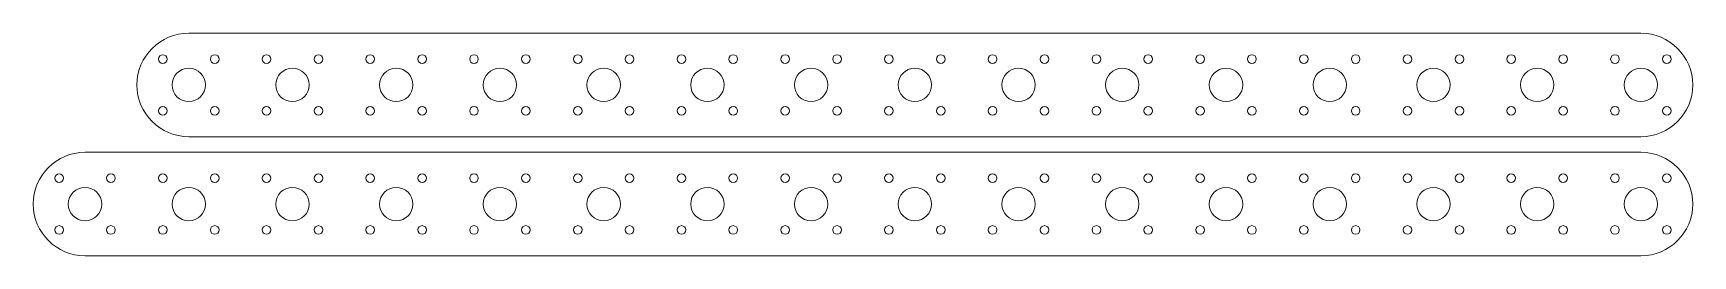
# Model space of a CAD drawing. Header units: millimetres. Extents: x 12 to 300, y -303 to -264.
import ezdxf

# ---------------------------------------------------------------- set-up
doc = ezdxf.new("R2010")
doc.units = ezdxf.units.MM
doc.header["$MEASUREMENT"] = 0
doc.layers.add('Layer 1', color=7, linetype='Continuous', lineweight=0)

msp = doc.modelspace()

# ---------------------------------------------------------------- linework, layer by layer
at = {"layer": 'Layer 1', "color": 1, "lineweight": 9}
for centre, radius in [((34.24, -268.75), 0.75), ((38.74, -273.25), 2.9), ((43.24, -268.75), 0.75), ((52.24, -268.75), 0.75), ((56.74, -273.25), 2.9), ((61.24, -268.75), 0.75), ((70.24, -268.75), 0.75), ((74.74, -273.25), 2.9), ((79.24, -268.75), 0.75), ((88.24, -268.75), 0.75), ((92.74, -273.25), 2.9), ((97.24, -268.75), 0.75), ((106.24, -268.75), 0.75), ((110.74, -273.25), 2.9), ((115.24, -268.75), 0.75), ((124.24, -268.75), 0.75), ((128.74, -273.25), 2.9), ((133.24, -268.75), 0.75), ((142.24, -268.75), 0.75), ((146.74, -273.25), 2.9), ((151.24, -268.75), 0.75), ((160.24, -268.75), 0.75), ((164.74, -273.25), 2.9), ((169.24, -268.75), 0.75), ((178.24, -268.75), 0.75), ((182.74, -273.25), 2.9), ((187.24, -268.75), 0.75), ((196.24, -268.75), 0.75), ((200.74, -273.25), 2.9), ((205.24, -268.75), 0.75), ((214.24, -268.75), 0.75), ((218.74, -273.25), 2.9), ((223.24, -268.75), 0.75), ((232.24, -268.75), 0.75), ((236.74, -273.25), 2.9), ((241.24, -268.75), 0.75), ((250.24, -268.75), 0.75), ((254.74, -273.25), 2.9), ((259.24, -268.75), 0.75), ((268.24, -268.75), 0.75), ((272.74, -273.25), 2.9), ((277.24, -268.75), 0.75), ((286.24, -268.75), 0.75), ((290.74, -273.25), 2.9), ((295.24, -268.75), 0.75), ((34.24, -277.75), 0.75), ((43.24, -277.75), 0.75), ((52.24, -277.75), 0.75), ((61.24, -277.75), 0.75), ((70.24, -277.75), 0.75), ((79.24, -277.75), 0.75), ((88.24, -277.75), 0.75), ((97.24, -277.75), 0.75), ((106.24, -277.75), 0.75), ((115.24, -277.75), 0.75), ((124.24, -277.75), 0.75), ((133.24, -277.75), 0.75), ((142.24, -277.75), 0.75), ((151.24, -277.75), 0.75), ((160.24, -277.75), 0.75), ((169.24, -277.75), 0.75), ((178.24, -277.75), 0.75), ((187.24, -277.75), 0.75), ((196.24, -277.75), 0.75), ((205.24, -277.75), 0.75), ((214.24, -277.75), 0.75), ((223.24, -277.75), 0.75), ((232.24, -277.75), 0.75), ((241.24, -277.75), 0.75), ((250.24, -277.75), 0.75), ((259.24, -277.75), 0.75), ((268.24, -277.75), 0.75), ((277.24, -277.75), 0.75), ((286.24, -277.75), 0.75), ((295.24, -277.75), 0.75), ((16.24, -289.46), 0.75), ((25.24, -289.46), 0.75), ((34.24, -289.46), 0.75), ((43.24, -289.46), 0.75), ((52.24, -289.46), 0.75), ((61.24, -289.46), 0.75), ((70.24, -289.46), 0.75), ((79.24, -289.46), 0.75), ((88.24, -289.46), 0.75), ((97.24, -289.46), 0.75), ((106.24, -289.46), 0.75), ((115.24, -289.46), 0.75), ((124.24, -289.46), 0.75), ((133.24, -289.46), 0.75), ((142.24, -289.46), 0.75), ((151.24, -289.46), 0.75), ((160.24, -289.46), 0.75), ((169.24, -289.46), 0.75), ((178.24, -289.46), 0.75), ((187.24, -289.46), 0.75), ((196.24, -289.46), 0.75), ((205.24, -289.46), 0.75), ((214.24, -289.46), 0.75), ((223.24, -289.46), 0.75), ((232.24, -289.46), 0.75), ((241.24, -289.46), 0.75), ((250.24, -289.46), 0.75), ((259.24, -289.46), 0.75), ((268.24, -289.46), 0.75), ((277.24, -289.46), 0.75), ((286.24, -289.46), 0.75), ((295.24, -289.46), 0.75), ((20.74, -293.96), 2.9), ((38.74, -293.96), 2.9), ((56.74, -293.96), 2.9), ((74.74, -293.96), 2.9), ((92.74, -293.96), 2.9), ((110.74, -293.96), 2.9), ((128.74, -293.96), 2.9), ((146.74, -293.96), 2.9), ((164.74, -293.96), 2.9), ((182.74, -293.96), 2.9), ((200.74, -293.96), 2.9), ((218.74, -293.96), 2.9), ((236.74, -293.96), 2.9), ((254.74, -293.96), 2.9), ((272.74, -293.96), 2.9), ((290.74, -293.96), 2.9), ((16.24, -298.46), 0.75), ((25.24, -298.46), 0.75), ((34.24, -298.46), 0.75), ((43.24, -298.46), 0.75), ((52.24, -298.46), 0.75), ((61.24, -298.46), 0.75), ((70.24, -298.46), 0.75), ((79.24, -298.46), 0.75), ((88.24, -298.46), 0.75), ((97.24, -298.46), 0.75), ((106.24, -298.46), 0.75), ((115.24, -298.46), 0.75), ((124.24, -298.46), 0.75), ((133.24, -298.46), 0.75), ((142.24, -298.46), 0.75), ((151.24, -298.46), 0.75), ((160.24, -298.46), 0.75), ((169.24, -298.46), 0.75), ((178.24, -298.46), 0.75), ((187.24, -298.46), 0.75), ((196.24, -298.46), 0.75), ((205.24, -298.46), 0.75), ((214.24, -298.46), 0.75), ((223.24, -298.46), 0.75), ((232.24, -298.46), 0.75), ((241.24, -298.46), 0.75), ((250.24, -298.46), 0.75), ((259.24, -298.46), 0.75), ((268.24, -298.46), 0.75), ((277.24, -298.46), 0.75), ((286.24, -298.46), 0.75), ((295.24, -298.46), 0.75)]:
    msp.add_circle(centre, radius, dxfattribs=at)
at = {"layer": 'Layer 1', "color": 7, "lineweight": 9}
for points in [[(290.74, -282.25), (290.74, -282.25), (38.74, -282.25), (38.74, -282.25), (33.79, -282.25), (29.74, -278.2), (29.74, -273.25), (29.74, -273.25), (29.74, -273.25), (29.74, -273.25), (29.74, -268.3), (33.79, -264.25), (38.74, -264.25), (38.74, -264.25), (290.74, -264.25), (290.74, -264.25), (295.69, -264.25), (299.74, -268.3), (299.74, -273.25), (299.74, -273.25), (299.74, -273.25), (299.74, -273.25), (299.74, -278.2), (295.69, -282.25), (290.74, -282.25)], [(290.74, -302.96), (290.74, -302.96), (20.74, -302.96), (20.74, -302.96), (15.79, -302.96), (11.74, -298.91), (11.74, -293.96), (11.74, -293.96), (11.74, -293.96), (11.74, -293.96), (11.74, -289.01), (15.79, -284.96), (20.74, -284.96), (20.74, -284.96), (290.74, -284.96), (290.74, -284.96), (295.69, -284.96), (299.74, -289.01), (299.74, -293.96), (299.74, -293.96), (299.74, -293.96), (299.74, -293.96), (299.74, -298.91), (295.69, -302.96), (290.74, -302.96)]]:
    msp.add_open_spline(points, degree=3, knots=[0, 0, 0, 0, 1, 1, 1, 2, 2, 2, 3, 3, 3, 4, 4, 4, 5, 5, 5, 6, 6, 6, 7, 7, 7, 8, 8, 8, 8], dxfattribs=at)

doc.saveas('drawing.dxf')
